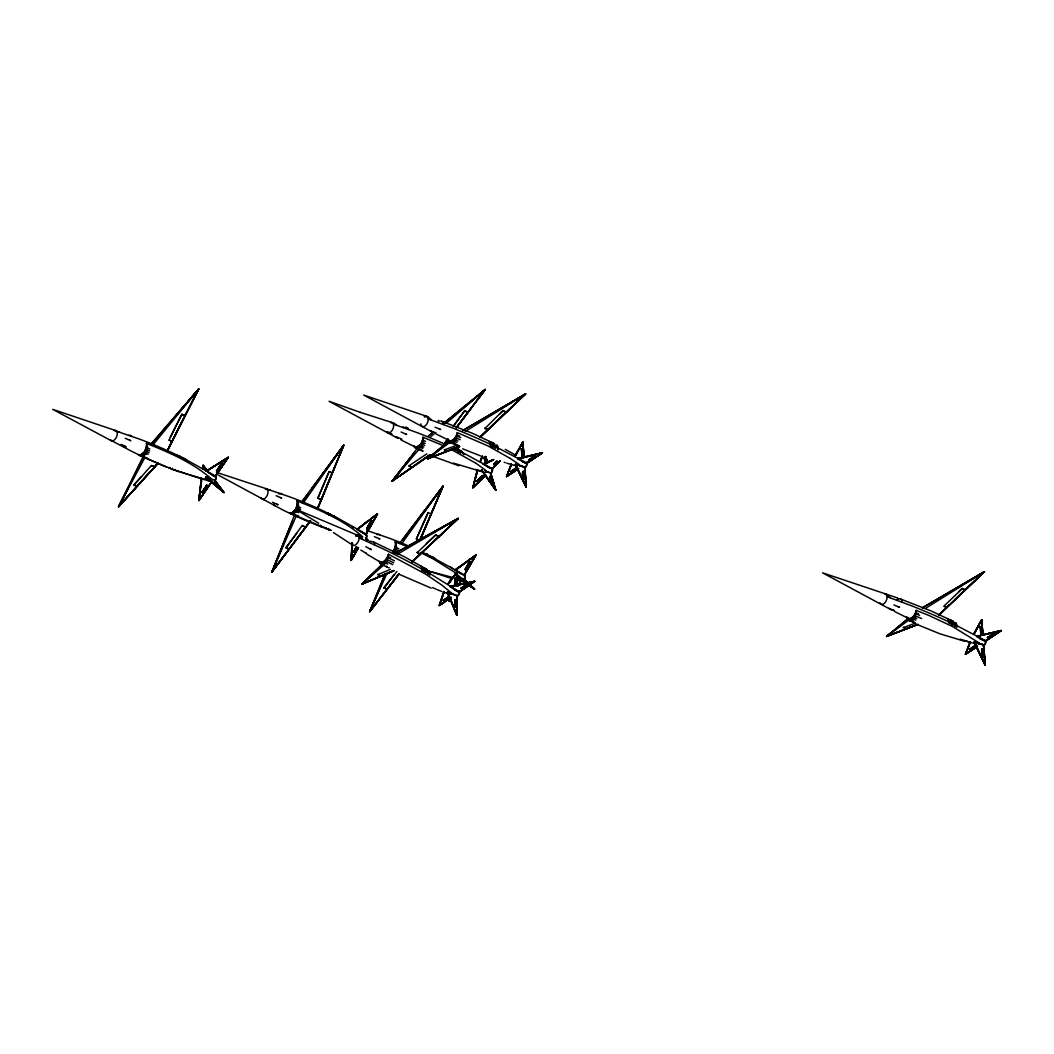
<?xml version="1.0" encoding="UTF-8"?>
<svg xmlns="http://www.w3.org/2000/svg" width="1054" height="1054" viewBox="0 0 1054 1054"><rect width="100%" height="100%" fill="white"/><g stroke="black" fill="none" stroke-linecap="round" stroke-linejoin="round"><path stroke-width="1.5" d="M457.186 577.46L457.172 571.782L448.108 583.389M456.935 607.763L454.867 606.775L454.893 599.752L457.001 600.648L454.893 599.752M455.223 585.075L455.249 578.053L457.133 579.094L455.104 578.159L455.012 585.22L455.17 578.106L457.107 579.12M443.378 600.477L449.123 596.327L443.378 600.477L445.381 601.412L443.378 600.385L449.123 596.459M457.172 581.452L457.146 586.103L457.172 571.782L448.055 583.942M327.386 529.042L328.729 528.541M445.315 601.36L443.378 600.293M455.104 599.607L455.025 606.669L456.856 607.75L454.946 606.722L454.999 599.673L456.935 600.688M448.767 592.453L456.975 595.8L456.83 615.062L447.278 592.308M457.054 586.156L457.172 571.782L448.424 583.639M462.956 589.318L460.993 588.237L466.738 584.351L468.74 585.484L466.738 584.535L460.993 588.369L463.009 589.397L460.993 588.237M468.674 585.497L466.738 584.443L460.993 588.488M456.975 605.47L457.041 595.918M447.383 592.019L457.054 595.747L456.83 615.062L447.7 593.534L443.273 592.058M457.001 586.274L457.172 571.782L448.701 583.455M291.405 513.364C296.741 513.97 299.652 506.776 297.544 502.508L295.91 509.161L291.405 513.364L298.585 516.012M456.935 609.449L456.83 615.062L447.99 593.336M439.281 421.192L438.833 420.414L438.056 420.968M515.432 464.221L526.196 487.251L524.8 467.133M973.909 642.149L985.082 664.995L983.685 644.864L985.082 664.995L974.146 642.4M496.447 445.855A3.439 1.08 41.9 0 0 496.935 445.71C498.608 455.42 499.227 445.065 496.408 444.946A4.308 1.357 41.9 0 1 496.289 445.065L496.447 445.855M956.452 625.483C956.913 631.069 957.48 621.886 955.293 622.677A4.308 1.357 41.9 0 1 955.174 622.809L955.319 623.599A3.439 1.08 41.9 0 0 955.807 623.441L956.452 625.483L954.463 624.521L953.633 621.689L950.51 620.187L951.367 620.595M394.17 552.573L396.344 547.777L395.79 543.508L394.986 548.251L392.892 551.848M422.917 437.226L422.878 438.266A7.773 4.611 -67.1 0 1 419.492 445.236A7.773 4.611 -67.1 0 1 414.367 446.646L413.84 446.145C418.254 453.826 425.315 442.43 422.917 437.226L443.839 445.882M201.591 478.068L198.877 500.505L211.986 481.362L198.877 500.505L201.406 478.187L198.877 500.505L202.763 494.906M491.889 444.92C486.803 440.005 490.11 441.218 491.731 443.694A1.594 0.804 51.8 0 1 492.231 444.301L492.64 445.605A2.332 1.502 65.6 0 1 492.416 446.329L490.887 446.382L489.662 443.839L491.19 445.539L491.915 445.025L485.512 442.034A648.236 351.153 -4.3 0 0 451.823 427.726L428.227 418.965A5.56 3.254 -66.6 0 0 424.182 416.752L427.871 416.699L431.573 419.993M951.538 623.138L951.525 623.349A2.332 1.502 65.6 0 1 951.301 624.073C943.633 620.187 955.108 625.365 948.811 620.727C946.36 617.157 949.707 620.147 950.603 621.438A1.594 0.804 51.8 0 1 951.103 622.044L952.487 623.586L951.736 624.969L952.632 625.378L953.435 623.823L955.122 626.55M420.48 554.18L417.068 552.336M352.181 542.942L351.153 560.346L354.645 554.325M202.869 469.504L203.462 465.723M351.996 542.784L351.153 560.346L358.215 547.988L351.153 560.346L352.339 543.073M450.598 594.364L452.627 593.903L442.034 585.233L425.302 573.903L388.465 554.233C387.964 558.264 386.199 564.351 381.39 564.654L379.137 561.466M450.229 582.164L450.585 577.513M481.441 470.282L495.736 490.123L490.677 473.009L495.736 490.123L481.533 469.82L495.736 490.123L495.077 487.844M352.484 543.205L351.153 560.346L358.465 547.461M450.717 580.701L450.954 577.592M893.225 610.134L893.95 610.74M449.175 440.743L427.74 458.674L447.792 451.02L444.445 449.571M906.664 628.764L903.331 627.314M450.888 580.859L451.165 577.776M202.842 468.253L203.119 465.301L206.861 470.124L203.119 465.301L202.473 468.832M429.518 573.363C429.386 578.633 431.257 570.543 428.649 570.675A4.308 1.304 43.2 0 1 428.477 570.754L428.517 571.452A3.439 1.041 43.2 0 0 429.083 571.413L429.518 573.363L427.516 572.19L427.028 569.595L423.853 567.777L425.948 570.267L424.617 572.296L425.513 572.809L426.488 571.4L428.056 574.232L427.516 572.19M146.967 449.768L146.796 445.236L144.596 451.863L139.945 455.328C143.436 456.79 146.44 452.891 146.967 449.768L149.602 450.901M210.313 473.773L206.676 470.861L228.217 457.37L224.449 463.022M361.72 536.868L361.812 536.051C343.209 519.925 319.691 509.952 296.925 500.874L297.202 501.678A7.773 4.624 -66.8 0 1 295.739 509.016A7.773 4.624 -66.8 0 1 290.64 513.258L289.929 513.219C296.503 516.117 301.088 505.459 296.925 500.874M202.75 468.398L203.119 465.301C209.799 475.749 203.593 466.171 206.676 469.886L204.739 469.096M180.036 456.58L178.482 456.132C180.339 456.039 189.786 462.113 182.54 458.674L181.262 456.843L175.992 454.827M424.538 570.517L424.512 570.715A2.332 1.541 64.5 0 1 424.222 571.387L421.995 570.596L421.521 568.673L422.983 570.477L423.787 570.095L421.218 566.301L423.721 568.817A1.594 0.804 51.9 0 1 424.195 569.437L425.513 571.07M417.7 448.556L421.178 445.974L422.865 439.373C423.168 448.372 407.213 446.264 421.666 450.242M454.103 442.838L448.503 440.467L449.663 442.298L451.889 442.917L455.288 439.861L456.883 434.92L459.531 436.027M912.685 620.437L907.375 618.211L908.535 620.029L910.775 620.648L914.161 617.604L915.755 612.664L918.416 613.771M457.08 448.543L458.898 450.045L458.332 451.889L459.228 452.324L459.689 451.007L460.835 453.088C462.363 452.39 457.937 447.884 455.776 447.937M947.006 607.302L944.74 606.379M172.434 468.226L172.448 469.386L175.096 470.4M380.968 576.195L377.714 574.351M424.393 553.877L427.74 554.76M466.579 581.808L464.577 581.044L466.658 581.742M457.291 432.654L457.08 433.747A7.773 4.598 -67.2 0 1 452.891 439.979A7.773 4.598 -67.2 0 1 448.134 439.663L447.766 438.965L448.556 441.455L450.598 443.233C455.591 443.247 457.212 436.712 457.291 432.654L487.778 445.829L510.202 458.398M978.336 644.192L979.39 643.493L978.204 642.321L952.473 626.511L928.614 615.325L916.176 610.385L915.952 611.478A7.773 4.598 -67.2 0 1 911.763 617.723A7.773 4.598 -67.2 0 1 907.007 617.407M215.306 476.513L228.217 457.37L206.281 471.164L228.217 457.37L215.135 476.513A2.833 1.66 -66.6 0 1 215.372 476.79L212.407 475.512M898.1 599.199L897.521 598.198M524.8 467.238L526.196 487.251L515.735 465.828M383.801 564.048L379.638 562.059L380.586 563.771L382.628 564.298L386.027 561.242L387.898 556.433L390.599 557.803M464.155 575.405L475.947 555.036L455.46 570.425L455.038 569.885L475.947 555.036L472.508 561.044M490.611 473.114L495.736 490.123L481.718 469.61M366.924 521.493L357.187 529.53L377.437 513.944L368.847 529.292M476.869 472.258L472.89 487.673L484.181 476.461L482.258 475.591L476.724 481.085L478.714 482.007L476.724 481.085M476.895 471.243L472.89 487.673L485.749 475.104M310.508 520.9L271.998 571.848L294.369 515.366M477.357 471.019L472.89 487.673L484.208 476.527L482.258 475.591M388.465 554.233L388.175 555.287A7.773 4.124 -63 0 1 383.775 561.439A7.773 4.124 -63 0 1 379.361 561.308M455.447 569.674L455.46 570.425M398.768 574.377L369.73 611.583L384.934 573.824M477.449 471.322L472.89 487.673L485.696 474.959M450.242 586.683L474.656 581.373L470.11 584.548M310.574 520.9L271.998 571.848L291.102 524.642M444.077 591.531L439.334 605.47L443.997 602.361M158.126 463.233L118.588 506.724L142.962 457.001M443.681 591.742L439.334 605.47L451.125 597.499L447.278 600.148M399.031 574.061L369.73 611.583L385.356 574.153M444.063 591.861L439.334 605.47L451.059 597.473M494.484 446.264L495.367 448.398C496.935 447.278 494.049 442.601 491.638 442.443L493.944 444.946L492.864 447.225L493.746 447.647L494.708 446.369M444.063 592.203L439.334 605.47L451.125 597.354M480.387 461.968L482.521 456.079M952.487 623.586L951.314 620.766M456.883 434.92C455.802 438.082 452.14 442.759 448.503 440.467M915.755 612.664C914.688 615.813 911.012 620.503 907.375 618.211M480.703 460.717L482.416 456.198M510.492 466.421L506.579 476.527L508.766 475.13M969.93 642.716L965.464 654.27L977.374 646.471L965.464 654.27L970.128 641.543M480.4 460.44L481.533 457.541M480.347 461.27L481.968 457.159M301.207 502.481L343.736 445.21L339.77 455.025M491.889 469.122L499.451 461.626M511.256 463.8L506.579 476.527L518.555 468.674M511.071 465.288L506.579 476.527L518.489 468.648L511.322 473.457M969.957 643.032L965.464 654.27L977.44 646.418M310.456 520.716L271.998 571.848L281.115 549.384M282.327 546.394L285.37 538.91M286.583 535.906L289.613 528.423M290.825 525.432L292.656 520.939M317.715 498.147L329.243 471.652L332.366 473.022L329.032 471.573L318.005 498.252L321.312 499.688M317.873 508.265L343.736 445.21L312.129 488.239M321.523 499.359L335.001 466.632M399.585 543.232L442.97 486.302L420.665 538.699M317.623 508.805L343.736 445.21L333.143 459.636M511.598 464.392L506.579 476.527L518.542 468.529M970.484 642.123L965.464 654.27L977.427 646.273M428.425 555.115L426.343 554.101L429.624 556.196L427.568 554.615M317.517 508.133L343.736 445.21L326.74 468.925M157.85 463.615L118.588 506.724L139.958 464.063M305.581 526.908L271.998 571.848L282.156 547.645M398.952 573.916L369.73 611.583L378.004 591.953M379.269 588.922L381.179 584.39M382.457 581.373L384.354 576.841M432.166 500.624L442.97 486.302L420.52 539.029L442.97 486.302L408.886 531.545M416.238 538.923L428.108 512.6L416.514 539.042L418.86 540.056M271.998 571.848L295.95 516.644M420.23 538.91L442.97 486.302L424.657 511.19M387.898 556.433C386.607 559.345 383.234 564.088 379.638 562.059M398.873 573.771L369.73 611.583L380.099 587.75M369.73 611.583L386.897 573.416M517.988 458.767L542.415 452.798L537.803 455.921M151.275 443.774L198.666 389.005L167.744 450.124M157.757 463.404L118.588 506.724L128.114 487.752M136.901 470.229L142.764 458.556M169.101 446.698L172.184 441.376L169.075 440.098L181.868 414.288L170.274 437.081M167.336 451.02L198.666 389.005L162.421 431.349M520.241 466.276L519.319 464.59L510.189 458.424M167.164 450.914L198.666 389.005L187.955 401.508M137.099 486.461L133.766 484.972L141.052 476.909M154.661 466.645L157.678 463.207M172.632 439.808L198.666 389.005L177.559 414.222M151.499 470.084L118.588 506.724L128.245 488.081M974.686 633.164L981.682 619.805L982.881 634.758L980.8 634.06L980.273 626.682L982.315 627.499L980.273 626.682M118.588 506.724L144.846 457.594M515.525 455.605L522.81 442.074L524.009 457.014L521.914 456.316L521.546 448.846L523.43 449.755L521.466 448.899L521.914 456.316M974.41 633.349L981.682 619.805L982.908 635.246M514.655 456.408L522.81 442.074L524.022 457.502M974.159 632.993L981.682 619.805L982.842 634.864L980.905 633.994L980.352 626.643L982.288 627.499M394.064 479.833L392.246 481.046L415.935 450.032M515.999 454.419L522.81 442.074L523.93 457.08L522.02 456.25L521.546 448.846M974.12 633.533L981.682 619.805L982.789 635.325M493.377 459.57L483.364 463.984L490.4 468.358M353.643 551.624L355.62 552.494L353.643 551.624L356.489 546.578L353.696 551.664L355.659 552.52M366.871 528.594L371.021 520.939L366.871 528.594L368.755 529.398L366.726 528.476L371.074 520.979L373.037 521.835L371.127 521.032M517.909 458.292L542.415 452.798L526.473 463.457L534.523 458.108M979.667 637.986L985.411 641.201L1001.3 630.542L976.939 636.379L1001.3 630.542L985.358 641.201L978.27 637.538M357.082 550.056L358.492 547.566M353.749 551.716L356.621 546.683M488.134 429.782L484.787 428.174M965.385 589.95L962.065 588.461L958.613 591.729M465.196 569.516L469.452 561.94L465.196 569.516L467.106 570.306L465.13 569.45L469.504 561.98L471.467 562.836L469.544 562.032M450.704 598.211L449.123 600.938L449.188 597.763L449.123 600.938L450.769 598.224L449.123 600.938L449.373 597.829L449.123 600.938L450.638 598.356M457.844 585.919L461.02 580.464L458.029 585.695M464.063 575.524L475.947 555.036L455.051 570.043M467.185 570.214L470.058 565.287M470.492 585.326L468.569 584.535M463.958 575.418L475.947 555.036L455.249 570.227L461.507 573.969M457.923 585.998L461.033 580.477M491.928 469.017L500.083 460.888M459.043 592.164L474.656 581.373L450.256 586.867L458.938 592.19L466.869 586.775M430.032 454.814L392.246 481.046L410.375 457.805L392.246 481.046L430.058 455.038L399.334 476.21M201.894 492.31L206.65 485.275L208.666 486.171L206.65 485.275L201.933 492.376L203.909 493.219L201.894 492.31L203.857 493.193M216.623 470.94C234.831 442.153 205.267 487.949 221.762 467.001M211.894 481.243L198.877 500.505L201.946 478.542L176.189 470.651M412.272 467.238L410.019 466.29M216.505 470.782L218.494 471.678L216.557 470.861L221.34 463.839L223.303 464.695L221.38 463.905M205.53 477.409L223.975 492.574L214.752 480.334L223.975 492.574L210.181 480.94M215.227 482.561L218.6 487.027L220.47 487.91L218.468 487.212C212.671 474.643 218.059 489.069 215.135 482.692M205.477 490.94L208.639 486.302M218.6 487.027L220.47 487.989M393.932 570.728L361.772 584.193L381.851 564.404M201.986 492.429L206.768 485.433M302.959 503.483L343.736 445.21M402.272 542.942L442.97 486.302M444.235 422.746L485.248 389.506L479.254 397.556M302.353 501.585L308.124 493.72M311.971 488.476L319.678 477.989M321.602 475.367L331.219 462.258M977.018 636.234L1001.3 630.542L985.345 641.096L1001.3 630.542L976.821 636.418M394.275 552.836L396.594 547.711L395.21 541.822L407.516 546.67M306.543 525.63L309.402 521.809M289.297 549.055L285.95 547.606L296.635 533.416M453.273 426.567L464.656 410.638M444.867 443.167L447.739 439.36M456.408 427.819L485.248 389.506L444.854 422.865M402.72 539.701L413.524 525.379M418.425 518.858L426.277 508.436M286.082 547.83L302.274 525.366M445.025 442.864L447.845 439.136M456.777 427.331L472.087 407.068M454.076 424.999L464.788 410.862L468.134 412.298M444.748 442.97L447.621 439.175M456.329 427.687L485.248 389.506L466.355 405.026M457.225 426.264L485.248 389.506L460.282 410.573M383.906 587.737L387.253 589.186L383.906 587.737L393.748 575.049M384.038 587.961L396.871 571.531M414.472 452.733L412.443 455.315L414.38 452.838M430.019 454.577L392.246 481.046L403.392 467.317M152.935 444.946L198.666 389.005M917.164 624.719L886.625 636.405L908.061 618.474M392.246 481.046L418.478 449.86M151.526 443.997L166.532 426.501M176.163 415.25L178.31 412.76M181.525 409.005L184.74 405.25M393.735 570.873L361.772 584.193L381.205 565.708M438.965 536.697L435.605 534.892L426.343 543.614M369.585 541.295L370.797 541.15M133.871 485.222L151.46 465.407M493.773 464.55L497.04 461.059L493.733 464.432L495.709 465.275L493.773 464.55L497.093 461.257M499.978 461.046L491.823 469.135L499.952 460.98M485.499 462.139C481.322 453.483 487.976 458.108 487.501 462.877M478.661 481.994L476.751 481.164L482.297 475.697L484.221 476.592M490.492 473.075L485.986 471.454M523.878 395.593L525.551 393.946L462.587 430.664M494.273 485.13L491.981 477.475L489.965 476.527C489.715 477.488 491.968 472.969 491.849 482.785L493.812 483.641M491.928 482.719C496.803 485.986 487.014 479.267 490.07 476.434M922.817 607.591L984.436 571.69L939.061 614.956M429.571 457.989L427.74 458.674L446.171 443.694M476.777 481.243L482.324 475.815M918.324 624.363L886.625 636.405L908.482 618.738M395.961 552.718L458.187 518.449L432.944 542.375M484.893 428.556L503.114 410.441M479.952 437.555L525.551 393.946L478.108 421.89M946.993 607.526L943.765 606.3L962.144 588.738M938.837 615.286L984.436 571.69L936.98 599.634M518.884 400.375L480.176 437.212M499.741 413.998L503.18 410.717L506.526 412.18L503.259 410.994M479.886 437.291L525.551 393.946L464.669 429.334M417.134 552.691L435.658 535.155M412.18 561.993L458.187 518.449L411.666 544.351M938.758 615.035L984.436 571.69L922.131 607.894M393.774 570.662L361.772 584.193L380.547 566.446M479.807 437.041L525.551 393.946L503.008 407.516M412.14 561.756L458.187 518.449L395.382 553.152M411.297 562.77L420.73 553.89M938.692 614.785L949.14 604.943M954.898 599.515L984.436 571.69L963.303 584.403M412.101 561.518L458.187 518.449L432.575 533.074M393.814 570.451L361.772 584.193L376.291 570.991M520.781 460.242L526.499 463.457L542.415 452.798L517.936 458.688M361.772 584.193L383.406 565.326M430.822 436.672L435.776 432.377M446.909 422.733L485.248 389.506M428.161 436.237L433.154 432.035M428.583 436.066L432.364 432.97M443.694 423.655L449.992 418.478M453.76 415.381L456.29 413.313M460.058 410.204L463.839 407.094M459.439 446.632L427.74 458.674L448.899 441.428M916.875 624.732L886.625 636.405L892.843 631.333M896.572 628.289L899.062 626.26M901.552 624.231L906.532 620.187M280.469 497.593L281.708 498.134L276.122 495.709M459.465 446.422L427.74 458.674L434.182 453.668M436.764 451.679L440.625 448.675M443.194 446.672L445.776 444.683M916.888 624.521L886.625 636.405L891.776 632.413M378.702 538.568L379.941 538.937L374.341 536.684M356.977 529.358L377.437 513.944L365.87 534.615L377.437 513.944L371.219 518.331M427.74 458.674L449.557 442.588M886.625 636.405L908.443 620.332L909.47 620.977C914.477 620.977 916.097 614.456 916.176 610.385M408.939 465.815L426.844 453.839M452.733 588.092L458.938 592.098L474.656 581.373L450.256 586.116M457.054 595.747L454.103 594.772M209.944 479.61L210.813 478.345C192.302 462.429 169.035 452.35 146.387 443.405L146.572 444.301A7.773 4.611 -66.9 0 1 144.451 451.665A7.773 4.611 -66.9 0 1 139.247 455.064L138.575 454.88C144.833 459.267 149.826 448.227 146.387 443.405M456.461 590.332L458.938 592.005L474.656 581.373L450.256 586.498M129.602 440.19L130.828 440.717L125.242 438.306M510.755 471.784L512.652 472.548L510.742 471.678L516.565 467.686L510.742 471.586L516.579 467.818M528.621 459.992L534.444 456.092L536.407 456.843L534.444 456.092L528.607 459.847C529.24 458.45 526.802 465.249 534.431 455.895L536.394 456.817M971.59 650.265L969.627 649.422L975.451 645.43L969.614 649.317L975.451 645.562M987.493 637.591L989.469 638.421L987.506 637.723L993.316 633.731L995.253 634.534L993.316 633.638L987.506 637.723L993.329 633.823L995.292 634.574M980.8 634.06L982.868 634.771M521.875 466.395L524.76 467.093L526.196 487.251L515.274 464.656M515.656 463.997L526.196 487.251L525.169 472.39L523.166 471.428C519.161 475.973 530.215 483.312 523.64 478.832L523.061 471.494L525.129 472.218L523.061 471.494M974.225 641.939L985.082 664.995L983.645 644.824L980.76 644.139M981.933 649.238L984.041 650.028L981.933 649.238L982.512 656.563L984.555 657.367L982.512 656.563M206.465 471.401L228.217 457.37L215.293 476.553L212.75 475.196M465.196 431.508L525.551 393.946M925.452 608.395L984.436 571.69M495.96 411.758L498.779 410.059M957.664 587.789L960.484 586.103M397.2 554.391L458.187 518.449M201.327 478.74L209.035 479.53M425.46 537.132L428.306 535.511M429.637 556.09L427.792 555.748M405.447 433.919L406.686 434.459L401.1 432.035M401.89 439.175L400.718 439.096M493.667 459.939L483.325 464.458L493.615 459.755M485.538 472.311L486.54 471.322L485.327 469.979L476.065 463.365M326.173 512.784L329.415 513.865M377.661 574.693L390.428 569.371M483.127 463.8L493.549 459.557M449.162 450.256L459.478 446.211M459.689 446.435L434.841 455.987M463.958 579.305L474.537 589.133L468.595 585.102M444.419 449.926L456.198 445.447M903.304 627.657L915.083 623.191M277.729 504.84L276.767 504.273M432.14 558.053L434.143 557.895M439.386 429.057L440.651 429.492L435.025 427.173M435.579 432.93L429.992 430.506M898.258 606.801L899.497 607.328L893.911 604.917M403.089 426.765L403.787 427.516M370.191 549.029L371.43 549.674L365.764 546.71M366.476 553.06L365.264 552.823M186.426 459.768L187.006 460.901L183.119 458.543A3.346 1.014 14.6 0 0 183.515 458.213L215.78 476.21M147.112 458.068L139.945 455.328M456.975 578.317L459.215 578.33L460.018 576.973L454.419 572.124L433.194 558.91L420.849 552.678M126.243 447.001L125.466 446.553M265.384 489.28L270.232 490.123M426.923 555.313L429.808 555.708L431.297 557.184C436.725 560.688 432.746 555.063 430.085 556.907L429.228 556.472M328.242 513.983C330.376 514.378 324.592 511.994 329.599 513.957M388.267 567.737L389.361 567.724M449.663 442.298L458.53 445.697L451.889 442.917M391.1 422.614L394.077 423.207L396.765 425.184M333.644 516.157L334.237 516.21A3.439 0.711 19.1 0 1 334.487 516.592L337.517 518.528L334.671 516.974M115.136 430.862L119.827 432.232M453.101 577.579L431.573 571.861M464.603 575.076L431.969 557.171A4.308 0.804 19.9 0 1 432.008 557.276A3.346 1.304 10.5 0 1 431.639 557.711L432.114 558.04M178.732 471.678L169.048 468.068M427.819 554.944L425.236 554.536M523.377 449.755L521.387 448.951M525.617 479.636L523.719 478.779M983.922 650.041L982.038 649.159L982.591 656.51L984.502 657.34M214.66 480.532L223.975 492.574L205.78 477.04M483.167 472.087L453.589 463.141M330.495 514.879L336.081 517.198M460.875 450.559C461.902 450.862 467.001 459.478 461.165 450.717M515.696 465.736L506.763 463.167M975.938 643.81L970.813 642.518M964.621 641.267L939.904 633.81L915.491 623.849M207.678 480.15L211.986 481.362M504.155 462.245L505.288 462.693M458.068 580.293L461.046 581.149A3.57 2.082 -66.6 0 0 463.312 580.912M885.386 594.034L890.459 597.723M266.293 488.713L219.048 473.206M426.896 416.383L363.656 395.066L432.812 432.298M391.601 422.39L360.218 412.325M115.94 430.651L52.7 409.334L111.21 440.704M964.16 640.437L970.088 642.294M516.895 464.695L524.668 467.212M475.828 469.425L480.374 470.848M975.78 642.426L983.566 644.877L985.082 664.995L974.528 641.741M960.141 639.172L970.352 642.387M449.136 577.697L430.625 571.611M189.562 475.051L211.894 481.915A3.57 2.082 -66.6 0 0 213.435 482.35M897.415 597.895L822.542 572.809L891.684 610.042M458.964 465.802L434.432 456.935M327.32 513.865L326.173 513.311M267.044 489.109L290.285 497.053A648.236 517.132 -49.2 0 1 323.894 511.19L335.528 517.474L334.078 516.17M366.805 530.478L388.597 537.948A648.236 514.853 -47.1 0 1 408.399 545.893M116.599 431.231L139.958 439.281A648.236 499.754 -37.4 0 1 173.594 453.457L181.749 457.423M331.338 530.294L327.978 529.345M517.171 464.511L524.76 467.093M976.044 642.255L983.645 644.824M360.547 412.443L329.085 401.297L398.135 438.477M393.471 424.182L417.002 432.588A648.236 432.285 -16.8 0 1 445.196 444.314M325.594 528.383L330.047 530.083L324.421 527.408M176.44 470.479L178.6 471.243L176.769 470.769M179.944 471.718L188.073 474.577M441.758 421.297L472.561 433.339L494.524 443.694M900.63 599.041L931.446 611.083L953.396 621.438M887.112 596.696L910.696 605.47A648.236 351.153 -4.3 0 1 944.384 619.778L950.8 622.795M481.019 456.079L462.666 448.82M484.682 470.716L489.148 472.376M408.965 466.131L412.18 467.344M321.628 527.026L322.366 527.316L316.187 524.813A648.236 517.132 -49.2 0 1 282.933 510.017L218.336 475.09M324.658 528.028L327.965 529.332M431.218 588.145L399.809 574.588M170.761 468.608L164.991 466.118A648.236 499.754 -37.4 0 1 155.122 462.06M174.424 469.715L175.267 469.531M454.801 448.701C462.614 453.536 448.938 446.343 457.779 451.072A2.332 1.212 53.1 0 0 457.858 450.44L454.827 447.686M427.489 554.575L425.473 553.943L428.319 555.01M151.605 465.749L154.767 466.988M437.278 589.713L441.771 591.478M358.162 535.511L299.086 510.571M484.102 457.423L486.118 458.147L484.181 457.357L486.065 463.615M464.919 411.073L468.108 412.285M302.643 525.959L305.779 527.224M969.627 649.514L971.538 650.278L969.614 649.317M162.764 465.591L166.466 467.093M161.525 465.077L138.575 454.88M915.623 613.639L919.602 615.312M915.017 615.747L921.644 618.527M913.172 616.88L915.821 617.987M914.161 617.604L916.809 618.711M911.789 618.039L914.45 619.146M913.12 619.093L915.781 620.213M910.366 618.738L913.027 619.844M907.784 618.566L911.763 620.226M907.665 618.909L911.644 620.582M910.775 620.648L913.423 621.768M908.535 620.029L915.175 622.809M909.602 620.622L914.912 622.848M456.738 435.908L460.717 437.581M456.132 438.003L460.111 439.676M455.288 439.861L457.937 440.98M454.248 441.362L456.896 442.469M451.494 440.994L454.142 442.1M448.912 440.822L452.891 442.496M448.78 441.178L454.09 443.405M207.493 477.278L214.752 480.334M432.575 587.658L436.158 589.173M422.891 440.295L425.539 441.402M422.614 442.351L425.263 443.471M422.035 444.301L424.67 445.407M421.178 445.974L423.827 447.094M419.571 445.513L422.219 446.632M420.138 447.291L422.786 448.411M416.752 447.265L419.4 448.385M414.894 447.212L421.508 450.018M415.329 447.739L423.076 451.217L421.943 450.532M431.205 513.944L427.898 512.521M182.052 414.42L185.201 415.75L181.868 414.288M147.178 447.871L149.813 449.004M146.427 451.56L149.062 452.68M145.584 453.128L148.219 454.248M143.344 453.404L145.979 454.537M141.947 454.564L144.582 455.697M140.511 455.249L143.146 456.382M396.344 547.777L398.979 548.91M298.177 506.724L300.812 507.857M395.935 549.569L398.57 550.702M296.806 507.237L299.455 508.371M297.795 508.515L300.43 509.649M395.197 551.202L397.832 552.336M297.07 510.149L299.705 511.282M296.069 511.559L298.704 512.692M962.065 588.461L965.293 589.858M979.614 638.711L985.556 641.28A2.833 1.66 -66.6 0 1 982.881 645.206M485.868 428.649L488.015 429.571M888.865 608.25L894.451 610.661M522.217 461.612L526.671 463.536M396.304 436.751L400.665 438.635M469.504 561.98L471.428 562.823M371.074 520.979L373.011 521.822M172.184 441.376L169.075 440.098M366.805 528.528L368.742 529.371M466.566 581.729L464.656 580.912L467.581 583.626M272.419 502.231L278.019 504.642M121.118 444.366L125.479 446.25M303.539 526.13L305.686 527.066M206.716 485.354L208.626 486.171M152.54 465.868L154.688 466.803M285.95 547.606L289.218 548.989M133.766 484.972L137.007 486.289M318.295 498.358L321.391 499.701M465.064 569.384L467.054 570.267M456.698 575.932L463.971 579.186M450.901 449.294L476.065 463.338M221.287 463.786L223.224 464.643M367.108 530.373L368.531 531.018M358.505 535.01L362.826 536.934M373.274 541.848L404.591 556.868L426.83 569.384M362.602 539.279L359.151 535.919L355.593 535.959A5.56 2.912 -62.4 0 1 359.203 537.935L383.103 548.87A648.236 386.528 0.5 0 1 417.279 566.433L423.787 570.095M493.707 464.327L495.696 465.249M522.125 456.184L523.996 457.041M987.479 637.459L989.39 638.342M528.607 459.715L530.597 460.717M510.742 471.586L512.692 472.508M492.653 445.394L493.615 445.855M495.591 446.777L497.567 447.752M176.44 455.17L180.945 457.555A2.332 0.764 40.8 0 0 180.853 457.093L180.787 456.962M413.84 446.145L417.951 448.108M912.066 620.187L894.714 611.597M453.18 442.456L435.842 433.866M418.491 448.622L401.166 440.032M457.831 450.256L458.793 450.717M460.769 451.665L462.759 452.667M289.929 513.219L329.757 529.898M183.739 458.398L184.437 458.727M422.219 552.112L428.741 555.339M429.426 555.629L430.401 556.104M432.39 557.065L435.803 559.463L435.091 558.462M957.124 625.826L986.043 640.964M498.252 448.082L527.158 463.22M329.23 513.746L330.469 514.576L328.018 513.206L331.114 514.721M329.441 514.945L328.571 514.51L332.076 515.195M427.871 417.661L428.082 417.871M329.52 513.891L330.429 514.365M463.431 453.009L492.468 468.806M387.688 557.382L394.433 560.807M386.963 559.424L393.709 562.849M386.027 561.242L392.76 564.667M383.775 561.742L386.475 563.113M384.947 562.717L387.635 564.088M382.391 562.454L385.092 563.837M379.993 562.388L382.694 563.758M379.848 562.731L382.549 564.101M380.586 563.771L387.319 567.21L386.581 566.169M526.473 463.457L517.975 459.07L542.415 452.798L526.631 463.352M435.605 534.892L438.886 536.605M418.161 552.902L420.335 554.048M454.906 590.095L457.739 591.571M360.797 550.096L365.211 552.718M378.808 574.931L380.995 576.064M336.766 517.554L366.318 534.207A3.57 2.082 -66.6 0 1 365.712 539.424M457.014 595.905L456.83 615.062L447.7 591.689M387.74 431.797L391.969 434.05M457.357 445.658L455.42 443.958M505.274 449.347L515.867 455.302L522.81 442.074L523.904 457.581M264.528 500.202L263.329 499.188M381.561 562.849L366.779 554.127M484.445 464.827L490.571 468.345M430.216 573.771L459.623 591.979M456.685 571.149L462.838 574.786M358.413 530.267L360.876 531.73M207.704 472.139L215.161 476.566M358.228 530.109L364.486 533.851M298.796 511.124L318.69 523.232M361.865 532.257L364.407 533.785M211.327 474.221L213.857 475.749M333.459 532.56L352.958 545.34M356.832 534.773L360.784 537.369M457.436 577.829L465.328 583.046M469.28 585.655L474.537 589.133L469.267 584.206M459.768 579.054L464.511 582.309M357.056 534.378L362.273 537.948M456.329 576.591L464.129 581.966M468.029 584.654L474.537 589.133L463.918 579.12L474.537 589.133L456.54 576.222M454.314 447.528L457.08 449.887M456.171 448.121L456.764 448.622L455.776 448.055M368.044 540.491L365.593 538.41L367.503 539.911M352.392 526.855L353.512 527.817M357.187 529.53L377.437 513.944L365.685 534.562A2.833 1.66 -66.6 0 1 365.962 534.839M365.791 538.396L367.635 540.004M184.885 458.661L185.741 459.412M365.698 538.212L368.123 540.346M206.031 476.671L223.685 492.165M450.532 566.841L452.574 568.738M466.698 581.821L468.411 583.415M464.735 580.767L467.647 583.521M324.434 527.935L321.259 526.631M908.364 620.358L906.638 616.695M320.917 526.196L320.456 525.379M319.849 525.485L320.627 526.499M204.397 466.948L205.899 468.885M217.177 483.602L222.776 490.966M333.591 516.276L333.631 516.341A4.308 0.883 19.1 0 1 333.657 516.447M169.826 467.396L170.181 468.095M954.463 624.521L955.108 626.511M395.21 541.822L395.474 542.652A7.773 4.624 -66.8 0 1 392.773 551.611M487.462 462.508L485.551 456.316L487.356 462.601M484.247 457.278L486.171 463.51M490.347 478.187L491.783 482.851M485.696 456.711L487.62 463.009M980.431 626.59L981.01 633.915M976.794 636.036L976.847 636.814M982.144 649.093L982.671 656.471M523.271 471.349L523.798 478.727M114.201 430.546A5.56 3.254 -66.6 0 1 116.717 436.58A5.56 3.254 -66.6 0 1 110.551 440.124L131.75 451.349A648.236 499.754 -37.4 0 0 142.646 456.553M128.614 435.434A6.956 4.071 -66.6 0 1 131.618 436.29M124.056 447.41A6.956 4.071 -66.6 0 1 123.489 446.316M215.609 477.238A2.833 1.66 -66.6 0 1 215.556 479.162M215.293 479.86A2.833 1.66 -66.6 0 1 214.489 481.032M215.359 475.841A3.57 2.082 -66.6 0 1 214.66 481.533M153.726 461.468A648.236 499.754 -37.4 0 1 144.016 457.172M377.095 534.694A6.956 4.071 -66.6 0 1 380.296 534.984M464.234 575.708A2.833 1.66 -66.6 0 1 464.089 579.292M464.129 574.799A3.57 2.082 -66.6 0 1 463.905 580.319M884.952 593.889A5.56 3.254 -66.6 0 1 885.94 601.36A5.56 3.254 -66.6 0 1 879.932 602.717M897.244 599.489A6.956 4.071 -66.6 0 1 902.29 602.256M985.898 640.239A3.57 2.082 -66.6 0 1 985.292 643.941A3.57 2.082 -66.6 0 1 982.684 645.904M390.678 422.483A5.56 3.254 -66.6 0 1 393.05 428.675A5.56 3.254 -66.6 0 1 386.871 432.008M405.118 427.357A6.956 4.071 -66.6 0 1 408.609 429.492M491.783 468.793A2.833 1.66 -66.6 0 1 490.821 473.035M491.783 467.831A3.57 2.082 -66.6 0 1 492.468 470.809A3.57 2.082 -66.6 0 1 490.373 474.05M428.227 418.965A5.56 3.254 -66.6 0 1 424.881 426.066A5.56 3.254 -66.6 0 1 420.836 423.853M440.73 421.007A6.956 4.071 -66.6 0 1 443.418 424.525M526.565 462.969A2.833 1.66 -66.6 0 1 526.513 464.893M526.249 465.591A2.833 1.66 -66.6 0 1 524.484 467.409M526.736 461.942A3.57 2.082 -66.6 0 1 526.802 465.367A3.57 2.082 -66.6 0 1 524.391 468.081M265.41 488.661A5.56 3.254 -66.6 0 1 267.202 495.446A5.56 3.254 -66.6 0 1 261.049 497.949M275.199 506.052A6.956 4.071 -66.6 0 1 274.066 503.878M278.743 493.904A6.956 4.071 -66.6 0 1 281.985 494.089M366.252 535.208A2.833 1.66 -66.6 0 1 366.186 537.724M320.917 525.696A3.294 1.515 42.3 0 1 320.627 525.419M359.203 537.935A5.56 2.912 -62.4 0 1 355.514 544.892A5.56 2.912 -62.4 0 1 351.917 542.915M371.245 541.796A6.956 3.636 -62.4 0 1 374.578 544.878M459.083 591.768A2.833 1.476 -62.4 0 1 459.083 592.941M458.885 593.613A2.833 1.476 -62.4 0 1 456.79 596.103M459.32 590.767A3.57 1.871 -62.4 0 1 459.136 594.061A3.57 1.871 -62.4 0 1 456.659 596.748"/></g></svg>
